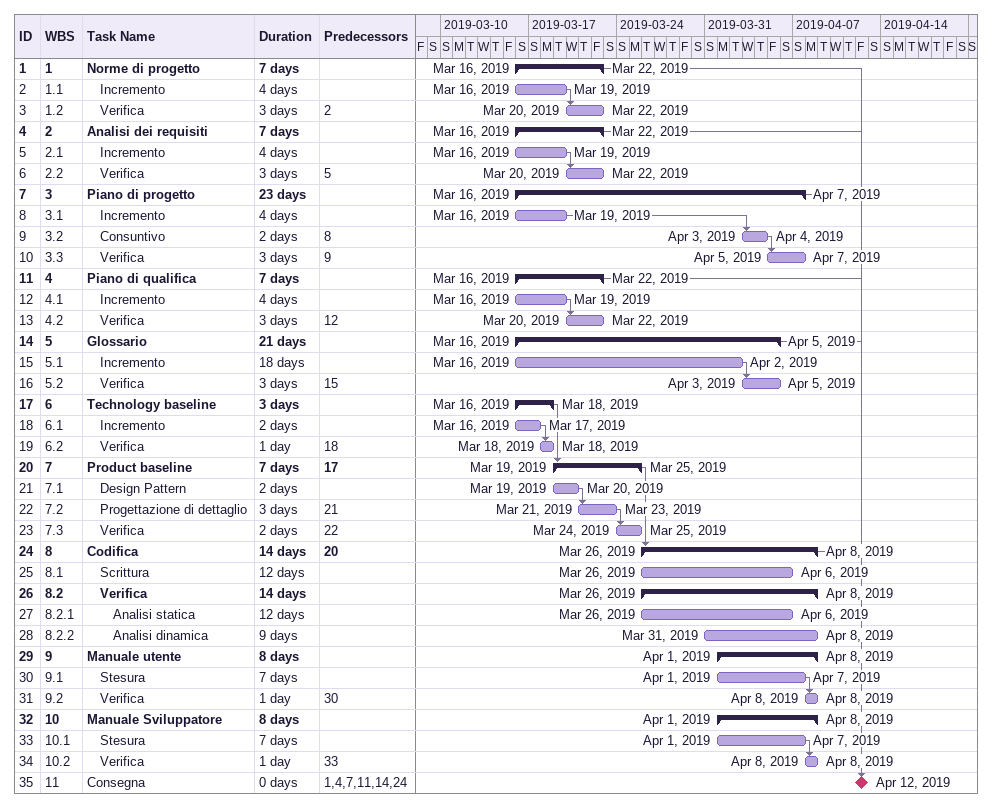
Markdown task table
| ID | WBS | Task | Duration | Start | Finish | Predecessors |
|---|---|---|---|---|---|---|
| 1 | 1 | **Norme di progetto** | 7d | 2019-03-16 | 2019-03-22 |  |
| 2 | 1.1 | Incremento | 4d | 2019-03-16 | 2019-03-19 |  |
| 3 | 1.2 | Verifica | 3d | 2019-03-20 | 2019-03-22 | 2 |
| 4 | 2 | **Analisi dei requisiti** | 7d | 2019-03-16 | 2019-03-22 |  |
| 5 | 2.1 | Incremento | 4d | 2019-03-16 | 2019-03-19 |  |
| 6 | 2.2 | Verifica | 3d | 2019-03-20 | 2019-03-22 | 5 |
| 7 | 3 | **Piano di progetto** | 23d | 2019-03-16 | 2019-04-07 |  |
| 8 | 3.1 | Incremento | 4d | 2019-03-16 | 2019-03-19 |  |
| 9 | 3.2 | Consuntivo | 2d | 2019-04-03 | 2019-04-04 | 8 |
| 10 | 3.3 | Verifica | 3d | 2019-04-05 | 2019-04-07 | 9 |
| 11 | 4 | **Piano di qualifica** | 7d | 2019-03-16 | 2019-03-22 |  |
| 12 | 4.1 | Incremento | 4d | 2019-03-16 | 2019-03-19 |  |
| 13 | 4.2 | Verifica | 3d | 2019-03-20 | 2019-03-22 | 12 |
| 14 | 5 | **Glossario** | 21d | 2019-03-16 | 2019-04-05 |  |
| 15 | 5.1 | Incremento | 18d | 2019-03-16 | 2019-04-02 |  |
| 16 | 5.2 | Verifica | 3d | 2019-04-03 | 2019-04-05 | 15 |
| 17 | 6 | **Technology baseline** | 3d | 2019-03-16 | 2019-03-18 |  |
| 18 | 6.1 | Incremento | 2d | 2019-03-16 | 2019-03-17 |  |
| 19 | 6.2 | Verifica | 1d | 2019-03-18 | 2019-03-18 | 18 |
| 20 | 7 | **Product baseline** | 7d | 2019-03-19 | 2019-03-25 | 17 |
| 21 | 7.1 | Design Pattern | 2d | 2019-03-19 | 2019-03-20 |  |
| 22 | 7.2 | Progettazione di dettaglio | 3d | 2019-03-21 | 2019-03-23 | 21 |
| 23 | 7.3 | Verifica | 2d | 2019-03-24 | 2019-03-25 | 22 |
| 24 | 8 | **Codifica** | 14d | 2019-03-26 | 2019-04-08 | 20 |
| 25 | 8.1 | Scrittura | 12d | 2019-03-26 | 2019-04-06 |  |
| 26 | 8.2 | **Verifica** | 14d | 2019-03-26 | 2019-04-08 |  |
| 27 | 8.2.1 | Analisi statica | 12d | 2019-03-26 | 2019-04-06 |  |
| 28 | 8.2.2 | Analisi dinamica | 9d | 2019-03-31 | 2019-04-08 |  |
| 29 | 9 | **Manuale utente** | 8d | 2019-04-01 | 2019-04-08 |  |
| 30 | 9.1 | Stesura | 7d | 2019-04-01 | 2019-04-07 |  |
| 31 | 9.2 | Verifica | 1d | 2019-04-08 | 2019-04-08 | 30 |
| 32 | 10 | **Manuale Sviluppatore** | 8d | 2019-04-01 | 2019-04-08 |  |
| 33 | 10.1 | Stesura | 7d | 2019-04-01 | 2019-04-07 |  |
| 34 | 10.2 | Verifica | 1d | 2019-04-08 | 2019-04-08 | 33 |
| 35 | 11 | Consegna | 0d | 2019-04-12 | 2019-04-12 | 1, 4, 7, 11, 14, 24 |
